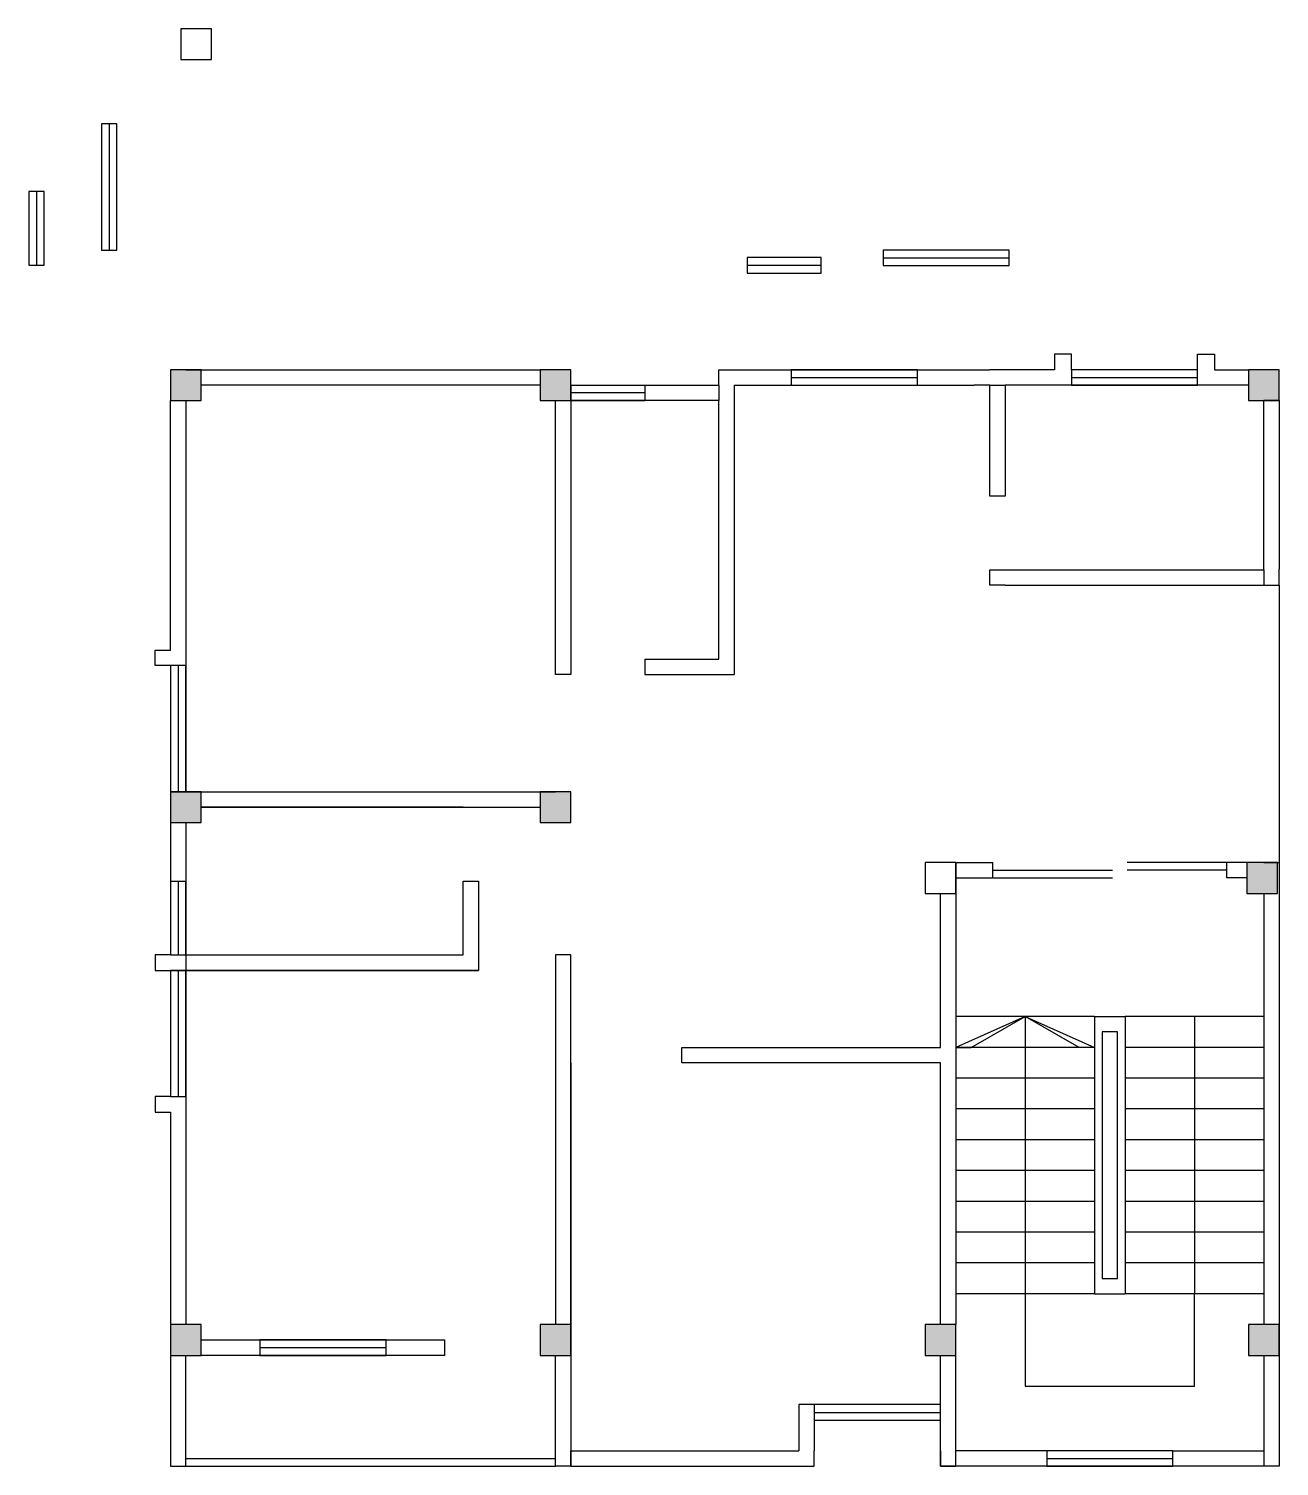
# Model space of a CAD drawing. Header units: inches. Extents: x 48 to 454, y 116 to 583.
import ezdxf

# ---------------------------------------------------------------- set-up
doc = ezdxf.new("R2010")
doc.units = ezdxf.units.IN
doc.header["$MEASUREMENT"] = 0
doc.layers.add('window', color=4, linetype='Continuous')

msp = doc.modelspace()

# ---------------------------------------------------------------- hatches: boundary and pattern name
at = {"true_color": 0x000000}
h = msp.add_hatch(color=18, dxfattribs=at)
h.dxf.hatch_style = 1
h.paths.add_polyline_path([(103.53, 472.36), (93.53, 472.36), (93.53, 462.36), (103.53, 462.36)])
h.paths.add_polyline_path([(223.53, 472.36), (213.53, 472.36), (213.53, 462.36), (223.53, 462.36)])
h.paths.add_polyline_path([(453.53, 472.36), (443.53, 472.36), (443.53, 462.36), (453.53, 462.36)])
h.paths.add_polyline_path([(223.53, 335.36), (213.53, 335.36), (213.53, 325.36), (223.53, 325.36)])
h.paths.add_polyline_path([(103.53, 335.36), (93.53, 335.36), (93.53, 325.36), (103.53, 325.36)])
h.paths.add_polyline_path([(103.53, 162.36), (93.53, 162.36), (93.53, 152.36), (103.53, 152.36)])
h.paths.add_polyline_path([(223.53, 162.36), (213.53, 162.36), (213.53, 152.36), (223.53, 152.36)])
h.paths.add_polyline_path([(348.53, 162.36), (338.53, 162.36), (338.53, 152.36), (348.53, 152.36)])
h.paths.add_polyline_path([(453.53, 162.36), (443.53, 162.36), (443.53, 152.36), (453.53, 152.36)])
h = msp.add_hatch(color=18, dxfattribs=at)
h.dxf.hatch_style = 1
h.paths.add_polyline_path([(452.99, 312.36), (448.53, 312.36), (448.53, 307.36), (448.53, 302.36), (452.99, 302.36)])
h.paths.add_polyline_path([(448.53, 307.36), (442.99, 307.36), (442.99, 302.36), (448.53, 302.36)])
h.paths.add_polyline_path([(448.53, 312.36), (442.99, 312.36), (442.99, 307.36), (448.53, 307.36)])

# ---------------------------------------------------------------- linework, layer by layer
for p, q in [((76.12, 552.21), (71.12, 552.21)), ((71.12, 552.21), (71.12, 511.21)), ((73.62, 552.21), (73.62, 511.21)), ((76.12, 511.21), (76.12, 552.21)), ((52.53, 530.25), (47.53, 530.25)), ((47.53, 530.25), (47.53, 506.25)), ((50.03, 530.25), (50.03, 506.25)), ((52.53, 506.25), (52.53, 530.25)), ((71.12, 511.21), (76.12, 511.21)), ((280.79, 508.75), (280.79, 503.75)), ((304.79, 508.75), (280.79, 508.75)), ((304.79, 503.75), (304.79, 508.75)), ((324.89, 511.21), (324.89, 506.21)), ((365.89, 511.21), (324.89, 511.21)), ((324.89, 508.71), (365.89, 508.71)), ((365.89, 506.21), (365.89, 511.21)), ((47.53, 506.25), (52.53, 506.25)), ((280.79, 506.25), (304.79, 506.25)), ((324.89, 506.21), (365.89, 506.21)), ((280.79, 503.75), (304.79, 503.75)), ((385.53, 477.36), (380.53, 477.36)), ((380.53, 477.36), (380.53, 472.36)), ((386.03, 477.36), (385.53, 477.36)), ((386.03, 472.36), (386.03, 477.36)), ((427.03, 472.36), (427.03, 477.36)), ((427.03, 477.36), (427.53, 477.36)), ((427.53, 477.36), (432.53, 477.36)), ((432.53, 477.36), (432.53, 472.36)), ((98.53, 472.36), (213.53, 472.36)), ((223.53, 467.36), (223.53, 472.36)), ((271.53, 467.36), (271.53, 472.36)), ((271.53, 472.36), (359.53, 472.36)), ((380.53, 472.36), (359.53, 472.36)), ((432.53, 472.36), (443.53, 472.36)), ((443.53, 472.36), (443.53, 467.36)), ((247.53, 467.36), (271.53, 467.36)), ((271.53, 467.36), (271.53, 462.36)), ((276.53, 467.36), (276.53, 383.36)), ((276.53, 467.36), (295.03, 467.36)), ((336.03, 467.36), (354.53, 467.36)), ((359.53, 467.36), (354.53, 467.36)), ((359.53, 431.36), (359.53, 467.36)), ((359.53, 467.36), (364.53, 467.36)), ((93.53, 381.36), (93.53, 462.36)), ((453.53, 462.36), (448.53, 462.36)), ((453.53, 462.36), (453.53, 407.66)), ((364.53, 431.36), (359.53, 431.36)), ((359.53, 402.36), (359.53, 407.36)), ((359.53, 407.36), (364.53, 407.36)), ((448.53, 407.36), (448.53, 402.36)), ((453.53, 402.36), (453.53, 407.66)), ((364.53, 402.36), (359.53, 402.36)), ((364.53, 402.36), (453.53, 402.36)), ((453.53, 402.36), (453.53, 312.36)), ((276.53, 383.36), (276.53, 378.36)), ((88.53, 376.36), (88.53, 381.36)), ((88.53, 381.36), (93.53, 381.36)), ((223.53, 378.36), (223.53, 373.36)), ((247.53, 378.36), (247.53, 373.36)), ((276.53, 378.36), (276.53, 373.36)), ((93.53, 376.36), (88.53, 376.36)), ((223.53, 373.36), (218.53, 373.36)), ((247.53, 373.36), (276.53, 373.36)), ((103.53, 330.36), (213.53, 330.36)), ((93.53, 325.36), (93.53, 306.36)), ((348.53, 312.36), (348.53, 162.36)), ((348.53, 312.36), (360.53, 312.36)), ((360.53, 307.36), (360.53, 312.36)), ((436.53, 307.36), (436.53, 312.36)), ((448.53, 312.36), (436.53, 312.36)), ((448.53, 312.36), (453.53, 312.36)), ((453.53, 312.36), (453.53, 116.36)), ((188.53, 306.36), (193.53, 306.36)), ((193.53, 306.36), (193.53, 277.36)), ((348.53, 307.36), (360.53, 307.36)), ((442.99, 307.36), (436.53, 307.36)), ((343.53, 252.36), (343.53, 302.36)), ((348.53, 302.36), (348.53, 252.36)), ((448.53, 302.36), (448.53, 162.36)), ((93.53, 282.36), (88.53, 282.36)), ((88.53, 282.36), (88.53, 277.36)), ((98.53, 282.36), (98.53, 277.36)), ((223.53, 282.36), (218.53, 282.36)), ((218.53, 282.36), (218.53, 277.36)), ((223.53, 277.36), (223.53, 282.36)), ((88.53, 277.36), (188.53, 277.36)), ((188.53, 277.36), (193.53, 277.36)), ((218.53, 277.36), (218.53, 162.36)), ((223.53, 162.36), (223.53, 277.36)), ((348.53, 262.36), (348.53, 172.36)), ((448.53, 262.36), (448.53, 172.36)), ((259.53, 247.36), (259.53, 252.36)), ((259.53, 252.36), (343.53, 252.36)), ((348.53, 252.36), (353.53, 252.36)), ((93.53, 236.36), (88.53, 236.36)), ((88.53, 236.36), (88.53, 231.36)), ((88.53, 231.36), (93.53, 231.36)), ((93.53, 231.36), (93.53, 157.36)), ((348.53, 162.36), (343.53, 162.36)), ((182.53, 157.36), (182.53, 152.36)), ((93.53, 152.36), (93.53, 116.36)), ((98.53, 116.36), (98.53, 152.36)), ((182.53, 152.36), (103.53, 152.36)), ((218.53, 116.36), (218.53, 152.36)), ((223.53, 152.36), (223.53, 116.36)), ((348.53, 116.36), (348.53, 152.36)), ((448.53, 152.36), (448.53, 116.36)), ((302.53, 136.36), (297.53, 136.36)), ((297.53, 136.36), (297.53, 121.36)), ((302.53, 136.36), (302.53, 131.36)), ((302.53, 136.36), (302.53, 121.36)), ((343.53, 131.36), (343.53, 136.36)), ((343.53, 121.36), (343.53, 131.36)), ((223.53, 116.36), (223.53, 121.36)), ((302.53, 116.36), (302.53, 121.36)), ((343.53, 121.36), (343.53, 116.36)), ((343.53, 116.36), (343.53, 121.36)), ((378.03, 121.36), (348.53, 121.36)), ((419.03, 121.36), (448.53, 121.36)), ((98.53, 116.36), (98.53, 118.86)), ((93.53, 116.36), (98.53, 116.36)), ((223.53, 116.36), (218.53, 116.36)), ((223.53, 116.36), (253.36, 116.36)), ((253.36, 116.36), (302.53, 116.36)), ((343.53, 116.36), (348.53, 116.36)), ((453.53, 116.36), (343.53, 116.36))]:
    msp.add_line(p, q)
at = {"color": 4}
for p, q in [((295.03, 472.36), (295.03, 467.36)), ((336.03, 472.36), (295.03, 472.36)), ((336.03, 467.36), (336.03, 472.36)), ((386.03, 472.36), (386.03, 467.36)), ((427.03, 472.36), (386.03, 472.36)), ((427.03, 467.36), (427.03, 472.36)), ((223.53, 467.36), (247.53, 467.36)), ((223.53, 467.36), (223.53, 462.36)), ((247.53, 467.36), (247.53, 462.36)), ((295.03, 469.86), (336.03, 469.86)), ((295.03, 467.36), (336.03, 467.36)), ((386.03, 467.36), (427.03, 467.36)), ((247.53, 464.86), (223.53, 464.86)), ((223.53, 462.36), (247.53, 462.36)), ((98.53, 376.36), (93.53, 376.36)), ((93.53, 376.36), (93.53, 335.36)), ((96.03, 376.36), (96.03, 335.36)), ((98.53, 335.36), (98.53, 376.36)), ((93.53, 335.36), (98.53, 335.36)), ((93.53, 306.36), (93.53, 282.36)), ((93.53, 306.36), (98.53, 306.36)), ((96.03, 306.36), (96.03, 282.36)), ((98.53, 282.36), (98.53, 306.36)), ((93.53, 282.36), (98.53, 282.36)), ((98.53, 277.36), (93.53, 277.36)), ((93.53, 277.36), (93.53, 236.36)), ((96.03, 277.36), (96.03, 236.36)), ((98.53, 236.36), (98.53, 277.36)), ((93.53, 236.36), (98.53, 236.36)), ((122.53, 157.36), (122.53, 152.36)), ((163.53, 157.36), (122.53, 157.36)), ((122.53, 154.86), (163.53, 154.86)), ((163.53, 152.36), (163.53, 157.36)), ((122.53, 152.36), (163.53, 152.36)), ((343.53, 136.36), (302.53, 136.36)), ((302.53, 133.86), (343.53, 133.86)), ((302.53, 131.36), (343.53, 131.36)), ((419.03, 121.36), (378.03, 121.36)), ((378.03, 118.86), (419.03, 118.86)), ((378.03, 116.36), (419.03, 116.36))]:
    msp.add_line(p, q, dxfattribs=at)
at = {"color": 3}
for p, q in [((360.53, 309.86), (399.4, 309.86)), ((436.53, 312.36), (404.19, 312.36)), ((436.53, 309.86), (404.19, 309.86)), ((360.53, 307.36), (399.4, 307.36)), ((378.03, 121.36), (378.03, 116.36)), ((419.03, 116.36), (419.03, 121.36))]:
    msp.add_line(p, q, dxfattribs=at)
at = {"color": 51, "true_color": 0xf8f6b0}
for p, q in [((393.53, 262.36), (348.53, 262.36)), ((371.03, 262.36), (348.53, 252.36)), ((353.53, 252.36), (371.03, 262.36)), ((371.03, 262.36), (371.03, 172.36)), ((371.03, 262.36), (393.53, 252.36)), ((388.53, 252.36), (371.03, 262.36)), ((393.53, 262.36), (393.53, 172.36)), ((393.53, 262.36), (403.53, 262.36)), ((448.53, 262.36), (403.53, 262.36)), ((403.53, 262.36), (403.53, 172.36)), ((426.03, 262.36), (426.03, 172.36)), ((398.53, 257.36), (396.03, 257.36)), ((396.03, 257.36), (396.03, 177.36)), ((401.03, 257.36), (398.53, 257.36)), ((401.03, 177.36), (401.03, 257.36)), ((393.53, 252.36), (348.53, 252.36)), ((393.53, 252.36), (388.53, 252.36)), ((448.53, 252.36), (403.53, 252.36)), ((393.53, 242.36), (348.53, 242.36)), ((448.53, 242.36), (403.53, 242.36)), ((393.53, 232.36), (348.53, 232.36)), ((448.53, 232.36), (403.53, 232.36)), ((393.53, 222.36), (348.53, 222.36)), ((448.53, 222.36), (403.53, 222.36)), ((393.53, 212.36), (348.53, 212.36)), ((448.53, 212.36), (403.53, 212.36)), ((393.53, 202.36), (348.53, 202.36)), ((448.53, 202.36), (403.53, 202.36)), ((393.53, 192.36), (348.53, 192.36)), ((448.53, 192.36), (403.53, 192.36)), ((393.53, 182.36), (348.53, 182.36)), ((448.53, 182.36), (403.53, 182.36)), ((396.03, 177.36), (401.03, 177.36)), ((393.53, 172.36), (348.53, 172.36)), ((371.03, 172.36), (371.03, 142.36)), ((393.53, 172.36), (403.53, 172.36)), ((448.53, 172.36), (403.53, 172.36)), ((426.03, 142.36), (426.03, 172.36)), ((371.03, 142.36), (426.03, 142.36))]:
    msp.add_line(p, q, dxfattribs=at)
at = {"color": 1}
for p, q in [((98.53, 118.86), (218.53, 118.86)), ((98.53, 116.36), (218.53, 116.36))]:
    msp.add_line(p, q, dxfattribs=at)
for points in [[(96.87, 573.06), (106.87, 573.06), (106.87, 583.06), (96.87, 583.06)], [(93.53, 462.36), (103.53, 462.36), (103.53, 472.36), (93.53, 472.36)], [(213.53, 462.36), (223.53, 462.36), (223.53, 472.36), (213.53, 472.36)], [(443.53, 462.36), (453.53, 462.36), (453.53, 472.36), (443.53, 472.36)], [(93.53, 325.36), (103.53, 325.36), (103.53, 335.36), (93.53, 335.36)], [(213.53, 325.36), (223.53, 325.36), (223.53, 335.36), (213.53, 335.36)], [(338.53, 302.36), (348.53, 302.36), (348.53, 312.36), (338.53, 312.36)], [(442.99, 302.36), (452.99, 302.36), (452.99, 312.36), (442.99, 312.36)], [(93.53, 152.36), (103.53, 152.36), (103.53, 162.36), (93.53, 162.36)], [(213.53, 152.36), (223.53, 152.36), (223.53, 162.36), (213.53, 162.36)], [(338.53, 152.36), (348.53, 152.36), (348.53, 162.36), (338.53, 162.36)], [(443.53, 152.36), (453.53, 152.36), (453.53, 162.36), (443.53, 162.36)]]:
    msp.add_lwpolyline(points, close=True)
for points in [[(213.53, 467.36), (103.53, 467.36)], [(443.53, 467.36), (364.53, 467.36), (364.53, 431.36)], [(98.53, 462.36), (98.53, 335.36), (218.53, 335.36)], [(218.53, 373.36), (218.53, 462.36)], [(247.53, 378.36), (271.53, 378.36), (271.53, 462.36), (223.53, 462.36), (223.53, 378.36)], [(364.53, 407.36), (448.53, 407.36), (448.53, 462.36)], [(188.53, 330.36), (188.53, 330.36), (103.53, 330.36)], [(98.53, 325.36), (98.53, 282.36), (188.53, 282.36), (188.53, 306.36)], [(193.53, 277.36), (98.53, 277.36), (98.53, 162.36)], [(223.53, 247.36), (223.53, 121.36), (297.53, 121.36)], [(343.53, 162.36), (343.53, 247.36), (259.53, 247.36)], [(103.53, 157.36), (182.53, 157.36)], [(343.53, 121.36), (343.53, 152.36)]]:
    msp.add_lwpolyline(points)
at = {"layer": 'window', "color": 4}
msp.add_line((386.03, 469.86), (427.03, 469.86), dxfattribs=at)

doc.saveas('drawing.dxf')
